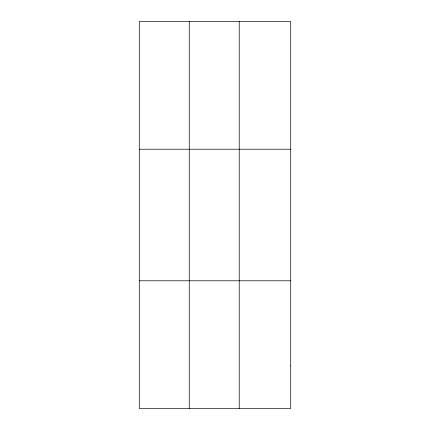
<?xml version="1.0" encoding="UTF-8"?>
<svg xmlns="http://www.w3.org/2000/svg" width="430" height="430" viewBox="0 0 430 430"><rect width="100%" height="100%" fill="white"/><g stroke="black" fill="none" stroke-linecap="round" stroke-linejoin="round"><path stroke-width="0.64" d="M189.259 21.5L189.259 408.5M239.225 21.5L239.225 408.5M139.288 149.21L290.712 149.21M139.288 280.79L290.712 280.79M290.712 365.93L290.712 408.5L139.288 408.5L139.288 21.5L290.712 21.5L290.712 365.93"/></g></svg>
